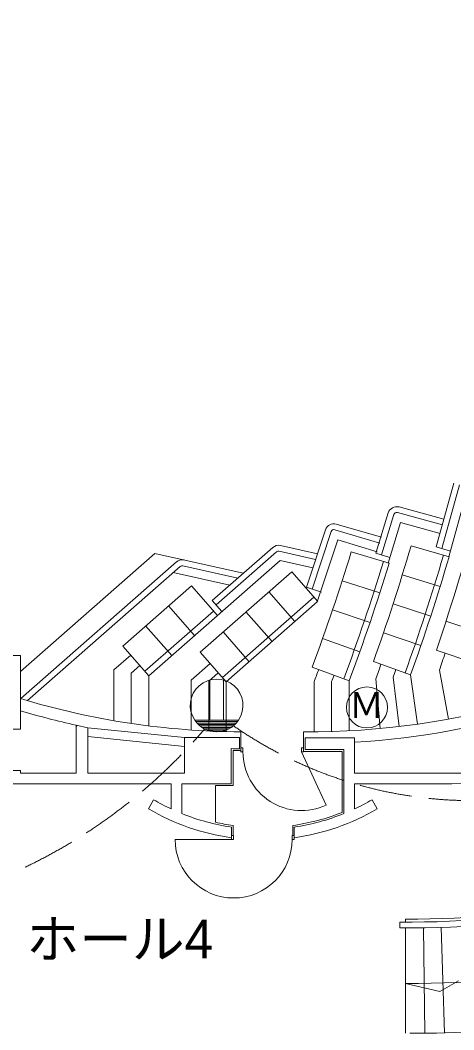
# Model space of a CAD drawing. Units: millimetres, scale not verified. Extents: x -45037 to 38963, y -31304 to 27496.
# Drawn here: x -12389 to -4983, y -19479 to -2238 of the extents above; entities that cross this region are included whole.
import ezdxf
from ezdxf.enums import TextEntityAlignment as Align

# ---------------------------------------------------------------- set-up
doc = ezdxf.new("R2010")
doc.units = ezdxf.units.MM
doc.header["$LTSCALE"] = 300
doc.linetypes.add('DASHED3', pattern=[4, 3, -1])
for name, color, linetype, lineweight in [('1-0_155', 7, 'Continuous', 9), ('8-1', 7, 'Continuous', 9), ('8-2', 7, 'Continuous', 9), ('9-3_舞台音響', 3, 'Continuous', 9)]:
    doc.layers.add(name, color=color, linetype=linetype, lineweight=lineweight)
doc.layers.add('1-A', color=7, linetype='Continuous')
doc.styles.add('HG創英角ｺﾞｼｯｸUB', font='')
doc.styles.add('ＭＳ ゴシック', font='')
doc.styles.get('HG創英角ｺﾞｼｯｸUB').set_extended_font_data('HG創英角ｺﾞｼｯｸUB')
doc.styles.get('ＭＳ ゴシック').set_extended_font_data('MS Gothic')

msp = doc.modelspace()

# ---------------------------------------------------------------- linework, layer by layer
at = {"layer": '1-0_155'}
for p, q in [((-5185.8, -11262.3), (-4886.5, -10172.5)), ((-6312.1, -11339.8), (-6102.2, -10651.5)), ((-6006.5, -10680.7), (-6216.4, -11368.9)), ((-5178.4, -10857.7), (-5945.5, -10647.1)), ((-5919, -10550.7), (-5151.9, -10761.3)), ((-6990.3, -10842.6), (-6217.6, -11068.8)), ((-7500.6, -11922), (-7174.9, -10939.4)), ((-7076.9, -10972.2), (-7402.5, -11954.5)), ((-6246.6, -11167.5), (-7015.2, -10940)), ((-9109.2, -12149.5), (-8076.6, -11243.1)), ((-8010.6, -11318.3), (-9043.3, -12224.7)), ((-7343.2, -11447.1), (-7966.7, -11307.1)), ((-7944.8, -11209.5), (-7311.6, -11351.7)), ((-6089.2, -11512.3), (-6734.8, -11315.4)), ((-6312.1, -11339.8), (-6073, -11412.7)), ((-5064.7, -11401.9), (-5712.6, -11212.3)), ((-12379.9, -13822.8), (-9722.1, -11489.9)), ((-9656.1, -11565), (-12266.9, -13856.7)), ((-9776.4, -11670.7), (-8810.8, -11887.6)), ((-8671.4, -11765.2), (-9612.1, -11553.8)), ((-5862.3, -11710.3), (-5217.4, -11909.5)), ((-6890.3, -11811.6), (-6247.8, -12018.3)), ((-8142.5, -11999.6), (-7697.3, -12506.8)), ((-7500.6, -11922), (-7243.5, -12007.2)), ((-9410.3, -12746.4), (-9855.5, -12239.1)), ((-9109.2, -12149.5), (-8944.3, -12337.4)), ((-8935.6, -13460.8), (-7372.4, -12088.7)), ((-7316.9, -12173), (-8869.7, -13535.9)), ((-6019.5, -12206), (-5377.6, -12414.7)), ((-10257.8, -13357.3), (-9085.4, -12328.2)), ((-8088.1, -12849.9), (-8533.3, -12342.6)), ((-6414.1, -12521.9), (-7053.4, -12305.3)), ((-10246.4, -12582.1), (-9801.1, -13089.4)), ((-5117, -12502.9), (-4475.2, -12711.7)), ((-8924.2, -12685.6), (-8478.9, -13192.9)), ((-5545.2, -12917.6), (-6184, -12699.3)), ((-7224, -12796.6), (-6588.1, -13022.9)), ((-10191.9, -14289.5), (-10191.9, -13432.5)), ((-5229.8, -13337.7), (-5075.6, -14173.6)), ((-7369.7, -14389.1), (-7369.7, -13539.1)), ((-7069.7, -13533.8), (-7069.7, -14384.2)), ((-6316.2, -13487.8), (-6238, -14334.2)), ((-5918.8, -14300.7), (-6017.9, -13456.5)), ((-11415.9, -14281.8), (-11434.1, -14300.1)), ((-11234.1, -14471.3), (-9584.1, -14640.1)), ((-8619.1, -14735.3), (-8619.1, -14389.3)), ((-7549.1, -14734.5), (-7549.1, -14388.8)), ((-9584.1, -14489.3), (-8644.1, -14489.3)), ((-8644.1, -14489.3), (-8644.1, -14679.8)), ((-8784.1, -14677.8), (-8784.1, -15279.3)), ((-8754.1, -15309.3), (-8754.1, -14708.4)), ((-7549.1, -14734.5), (-7584.1, -14734.5)), ((-6859.5, -14694.9), (-6859.5, -15786.2)), ((-9628.8, -15279.3), (-9628.8, -15786.2)), ((-8784.1, -15279.3), (-9628.8, -15279.3)), ((-9054.1, -15309.3), (-8754.1, -15309.3)), ((-9054.1, -15934.9), (-9054.1, -15309.3)), ((-10110.6, -15549.3), (-10197.3, -15707.1)), ((-6377.7, -15549.3), (-6290.9, -15707.1)), ((-8779.1, -16016.6), (-8779.1, -16228.2)), ((-8754.1, -16158.2), (-8754.1, -15989.9)), ((-7734.1, -16158.2), (-7734.1, -15989.9)), ((-7709.1, -16016.6), (-7709.1, -16228.2)), ((-8744.1, -16158.2), (-8779.1, -16158.2)), ((-8744.1, -16228.2), (-8744.1, -16158.2)), ((-8744.1, -16228.2), (-9744.1, -16228.2)), ((-5906.3, -17638.4), (-5906.3, -17738.4)), ((-5806.3, -17639.1), (-5806.3, -17589.1)), ((-5806.3, -19539.3), (-5806.3, -17739.1)), ((-5502.3, -17732.2), (-5476.7, -19537.5)), ((-5139.7, -19529.6), (-5198.6, -17730.5))]:
    msp.add_line(p, q, dxfattribs=at)
for points in [[(-4983, -10146), (-5281.8, -11234.2), (-5041.8, -11304.4)], [(-5068.3, -11400.9), (-4767.8, -10306.5), (-4083.5, -10478.2)], [(-6102.1, -11508.3), (-5891.4, -10817.5), (-5218.1, -11002.4)], [(-7316.9, -12173), (-6965, -11111.3), (-6290.4, -11314.2)], [(-12384.1, -13360.8), (-10087.1, -11344.6), (-8578.4, -11683.6)], [(-9019.5, -12403.4), (-9464.7, -11896.1), (-10637.2, -12925.2), (-10191.9, -13432.5), (-7949.9, -11464.6), (-7390.6, -11590.2)], [(-8869.7, -14389.1), (-8869.7, -13535.9), (-9315, -13028.6), (-7751.7, -11656.5), (-7306.5, -12163.8)], [(-14784.1, -15099.3), (-14784.1, -14345.1), (-12384.1, -14345.1), (-12384.1, -13088.9), (-17325.2, -13088.9)], [(-10501.8, -13079.4), (-10791.9, -13334), (-10791.9, -14200.5)], [(-4447.4, -14041.6), (-4642.7, -13214.3), (-5281.5, -12996.2)], [(-10491.9, -14244.6), (-10491.9, -13388.6), (-10344.2, -13258.9)], [(-9145.1, -13222.1), (-9469.7, -13507), (-9469.7, -14359.1)], [(-5600.5, -14259.3), (-5720.4, -13417.8), (-6355.8, -13190.1)], [(-9169.7, -14377.6), (-9169.7, -13525.2), (-9005.6, -13381.1)], [(-7402.1, -13285.1), (-6769.7, -13521.1), (-6769.7, -14372.3)], [(-13204.1, -15099.3), (-12584.1, -15099.3), (-12584.1, -15050.1), (-12384.1, -15050.1), (-12384.1, -15099.3), (-11434.1, -15099.3), (-11434.1, -14278), (-11234.1, -14320.6), (-9584.1, -14489.3), (-9584.1, -15099.3), (-11234.1, -15099.3), (-11234.1, -14320.6)], [(-6679.5, -14494.9), (-7524.1, -14494.9), (-7524.1, -14694.9), (-6859.5, -14694.9)], [(-6679.5, -14494.9), (-6679.5, -15099.3), (-5184.1, -15099.3)], [(-8619.1, -14664.5), (-8584.1, -14664.5), (-8584.1, -14734.5), (-8619.1, -14734.5)], [(-7161.5, -15640.8), (-7584.1, -14734.5), (-7584.1, -14664.5), (-7549.1, -14664.5)], [(-6889.5, -15765.9), (-6889.5, -14724.9), (-7549.1, -14724.9)], [(-9808.8, -15707.8), (-9808.8, -15279.3), (-15584.1, -15279.3)], [(-5184.1, -15279.3), (-6679.5, -15279.3), (-6679.5, -15707.8)], [(-7709.1, -16228.2), (-7744.1, -16228.2), (-7744.1, -16158.2), (-7709.1, -16158.2)], [(-4904.1, -18640.3), (-5221.6, -18827), (-5806.3, -18689.1)]]:
    msp.add_lwpolyline(points, dxfattribs=at)
for centre, radius, start, end in [((-5734.1, -1389.3), 18150, 270, 357.31936), ((-5734.1, -1389.3), 18250, 270, 357.33406), ((-5734.1, -1389.3), 18300, 270, 357.34134), ((-5734.1, -1389.3), 18300, 270, 357.34134), ((-39278.4, -1389.3), 35923.7, 341.14959, 345.29644), ((-5958.7, -10695.3), 150, 74.6437, 163.03787), ((-5958.7, -10695.3), 50, 74.6437, 163.03787), ((-7032.5, -10986.6), 150, 73.68104, 161.66229), ((-7029.4, -10987.9), 50, 73.51001, 161.66229), ((-7977.6, -11355.8), 150, 77.33901, 131.27508), ((-7977.6, -11355.8), 50, 77.33901, 131.27508), ((-39278.4, -1389.3), 34023.7, 339.53513, 343.03787), ((-39278.4, -1389.3), 34973.7, 340.28034, 343.68794), ((-39278.4, -1389.3), 35548.7, 340.28034, 343.68794), ((-9623.1, -11602.6), 150, 77.33901, 131.27508), ((-39278.4, -1389.3), 34598.7, 339.53513, 343.03787), ((-39278.4, -1389.3), 34698.7, 339.53513, 343.03787), ((-39278.4, -1389.3), 35648.7, 340.28034, 343.68794), ((-9623.1, -11602.6), 50, 77.33914, 131.27493), ((-7434.1, -1389.3), 13000, 269.49315, 304.02311), ((-7434.1, -1389.3), 13200, 273.27749, 302.52276), ((-39770.9, -1545), 36498.7, 341.14959, 341.63068), ((-39780.2, -1493), 35548.7, 340.28034, 340.7105), ((-39878.4, -1407.3), 34698.7, 339.53513, 339.90939), ((-39578.4, -1402), 34698.7, 339.53513, 339.72799), ((-39481.8, -1461.7), 35548.7, 340.28034, 340.50077), ((-8584.1, -1389.3), 13000, 253.00383, 269.84574), ((-8584.1, -1389.3), 13200, 253.269, 257.53113), ((-8529.8, -1390.3), 13290, 268.90335, 269.50698), ((-8529.8, -1390.3), 13320, 269.03489, 269.61592), ((-7584.1, -14734.5), 1000, 180, 295), ((-5184.1, -1389.3), 13890, 270, 281.10669), ((-5184.1, -1389.3), 13710, 270, 274.13851), ((-8244.1, -12362.3), 3693.3, 239.64474, 244.93495), ((-8244.1, -12362.3), 3693.3, 295.06505, 300.35526), ((-8244.1, -12362.3), 3873.3, 239.71686, 262.06069), ((-8244.1, -12362.3), 3693.3, 247.98122, 261.67108), ((-8244.1, -12362.3), 3663.3, 278.00257, 291.70276), ((-8244.1, -12362.3), 3873.3, 277.93931, 300.28314), ((-8244.1, -12362.3), 3693.3, 278.32892, 292.01878), ((-8244.1, -12362.3), 3663.3, 257.22575, 261.99743), ((-8744.1, -16228.2), 1000, 180, 0), ((-5734.1, -1389.3), 16250, 269.39304, 293.31816), ((-5734.1, -1389.3), 16350, 269.39675, 293.66645), ((-5734.1, -1389.3), 16200, 269.74486, 293.1424), ((-5734.1, -1389.3), 17300, 269.76108, 292.96556)]:
    msp.add_arc(centre, radius, start, end, dxfattribs=at)
at = {"layer": '8-1'}
for p, q in [((-9151.4, -14192.4), (-9151.4, -13506.6)), ((-8917.1, -14192.4), (-8917.1, -13506.6)), ((-8661, -14192.4), (-9407.5, -14192.4)), ((-8678.6, -14216.7), (-9390, -14216.7)), ((-8698.8, -14241), (-9369.7, -14241)), ((-8722.3, -14265.3), (-9346.3, -14265.3)), ((-8749.7, -14289.6), (-9318.9, -14289.6)), ((-8782.4, -14313.9), (-9286.2, -14313.9)), ((-8822.8, -14338.2), (-9245.8, -14338.2)), ((-8876.7, -14362.6), (-9191.8, -14362.6)), ((-8973.2, -14386.9), (-9095.4, -14386.9))]:
    msp.add_line(p, q, dxfattribs=at)
for start, end in [(326.0455, 213.95448), (213.95448, 326.0455), (213.95448, 326.0455)]:
    msp.add_arc((-9034.3, -13941), 450, start, end, dxfattribs=at)
at = {"layer": '8-2', "linetype": 'DASHED3'}
for centre, radius, start, end in [((-4667.1, -8416.1), 7149.6, 235.20535, 273.84345), ((-16307.8, -8331.9), 9278.6, 288.1399, 319.62958)]:
    msp.add_arc(centre, radius, start, end, dxfattribs=at)
at = {"layer": '9-3_舞台音響'}
msp.add_circle((-6466.3, -13974.4), 350, dxfattribs=at)

# ---------------------------------------------------------------- texts
at = {"layer": '1-A', "style": 'HG創英角ｺﾞｼｯｸUB'}
msp.add_text('ホール4', height=659.8, dxfattribs=at).set_placement((-12281.6, -18455.8), align=Align.BOTTOM_LEFT)
at = {"layer": '9-3_舞台音響', "style": 'ＭＳ ゴシック'}
msp.add_text('Ｍ', height=439.9, dxfattribs=at).set_placement((-6776.5, -14285), align=Align.BOTTOM_LEFT)

doc.saveas('drawing.dxf')
